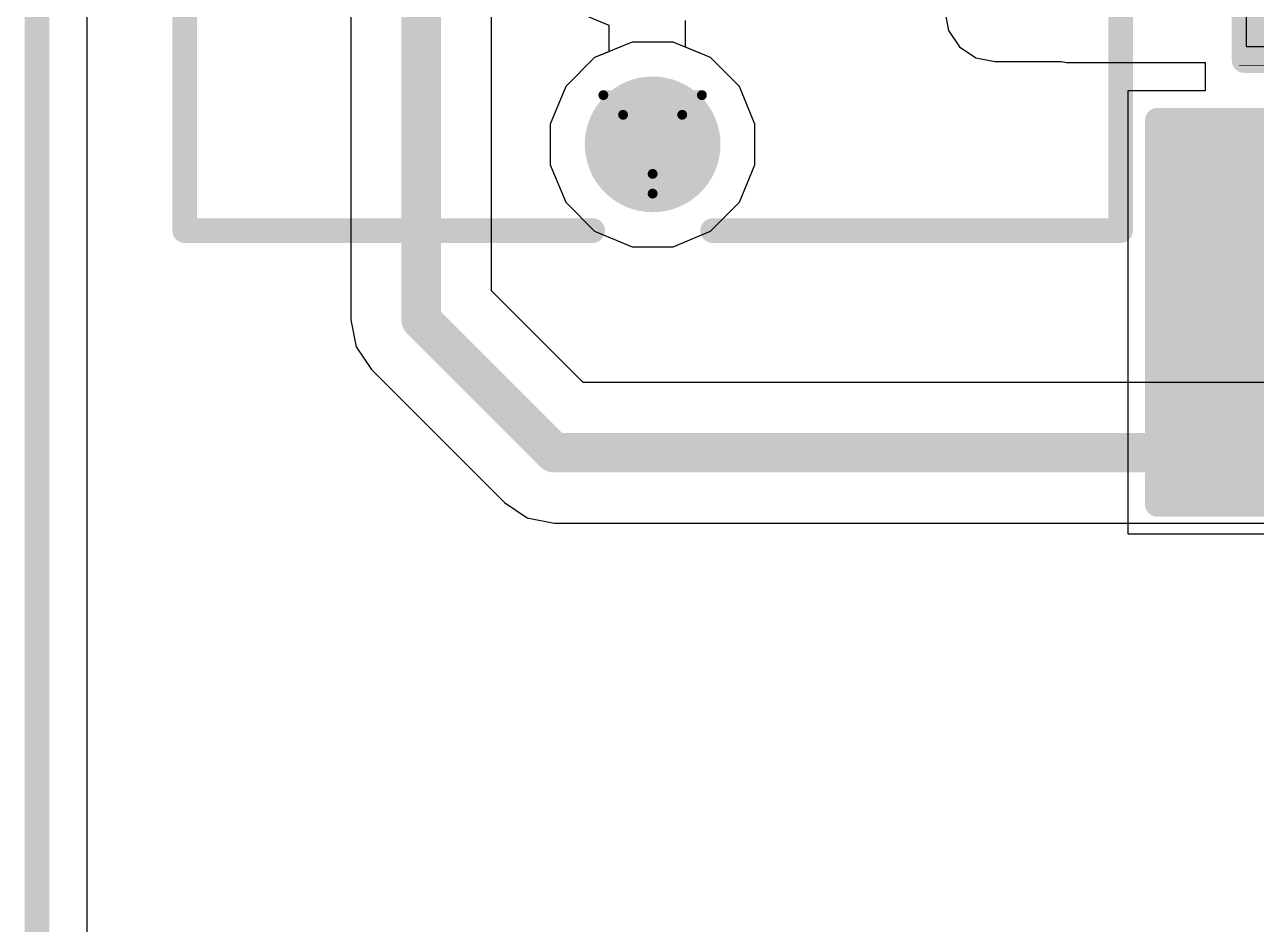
# Model space of a CAD drawing. Header units: inches. Extents: x 0 to 5271, y 0 to 5417.
# Drawn here: x -0.06 to 6.29, y 43.01 to 47.65 of the extents above; entities that cross this region are included whole.
import ezdxf

# ---------------------------------------------------------------- set-up
doc = ezdxf.new("R2010")
doc.units = ezdxf.units.IN
for name, color, linetype in [('Board_Outline', 216, 'Continuous'), ('Bottom Layer', 5, 'Continuous'), ('Bottom Overlay', 54, 'Continuous'), ('Bottom Paste', 16, 'Continuous'), ('Bottom Solder', 6, 'Continuous'), ('Drill Drawing', 1, 'Continuous'), ('L2_GND1', 16, 'Continuous'), ('L3_SIG1', 76, 'Continuous'), ('L4_PWR', 90, 'Continuous'), ('L5_GND2', 156, 'Continuous'), ('L6_SIG2', 130, 'Continuous'), ('L7_GND3', 216, 'Continuous'), ('Mechanical 15', 56, 'Continuous'), ('Pad Holes', 156, 'Continuous'), ('Top Layer', 1, 'Continuous'), ('Top Overlay', 2, 'Continuous'), ('Top Solder', 216, 'Continuous')]:
    doc.layers.add(name, color=color, linetype=linetype)

# ---------------------------------------------------------------- blocks, each defined once
blk = doc.blocks.new('R___0402_B_149')
at = {"layer": 'Bottom Layer'}
for points in [[(-0.2413, 0.3175), (-0.2413, -0.3175), (-0.6985, -0.3175), (-0.6985, 0.3175)], [(0.6985, 0.3175), (0.6985, -0.3175), (0.2413, -0.3175), (0.2413, 0.3175)]]:
    blk.add_hatch(color=5, dxfattribs=at).paths.add_polyline_path(points)
at = {"layer": 'Bottom Paste'}
for points in [[(-0.2413, 0.3175), (-0.2413, -0.3175), (-0.6985, -0.3175), (-0.6985, 0.3175)], [(0.6985, 0.3175), (0.6985, -0.3175), (0.2413, -0.3175), (0.2413, 0.3175)]]:
    blk.add_hatch(color=16, dxfattribs=at).paths.add_polyline_path(points)
at = {"layer": 'Bottom Solder'}
for points in [[(-0.1863, 0.3725), (-0.1863, -0.3725), (-0.7535, -0.3725), (-0.7535, 0.3725)], [(0.7535, 0.3725), (0.7535, -0.3725), (0.1863, -0.3725), (0.1863, 0.3725)]]:
    blk.add_hatch(color=6, dxfattribs=at).paths.add_polyline_path(points)
at = {"layer": 'Bottom Overlay'}
for points in [[(-0.7874, 0.4064, 0.127, 0.127, 0), (-0.7874, -0.4064, 0.127, 0.127, 0)], [(0.7874, 0.4064, 0.127, 0.127, 0), (-0.7874, 0.4064, 0.127, 0.127, 0)], [(0.7874, 0.4064, 0.127, 0.127, 0), (0.7874, -0.4064, 0.127, 0.127, 0)], [(0.8128, 0.4318, 0.00323, 0.00323, 0), (-0.8128, 0.4318, 0.00323, 0.00323, 0)], [(0.7874, -0.4064, 0.127, 0.127, 0), (-0.7874, -0.4064, 0.127, 0.127, 0)]]:
    blk.add_lwpolyline(points, format="xyseb", dxfattribs=at)
for points in [[(-0.8191, 0.4064, 0.0635, 0.0635, 1), (-0.7556, 0.4064, 0.0635, 0.0635, 1)], [(-0.8191, 0.4064, 0.0635, 0.0635, 1), (-0.7556, 0.4064, 0.0635, 0.0635, 1)], [(0.7557, 0.4064, 0.0635, 0.0635, 1), (0.8192, 0.4064, 0.0635, 0.0635, 1)], [(0.7557, 0.4064, 0.0635, 0.0635, 1), (0.8192, 0.4064, 0.0635, 0.0635, 1)], [(-0.8136, 0.4318, 0.00161, 0.00161, 1), (-0.812, 0.4318, 0.00161, 0.00161, 1)], [(0.812, 0.4318, 0.00161, 0.00161, 1), (0.8136, 0.4318, 0.00161, 0.00161, 1)], [(-0.8191, -0.4064, 0.0635, 0.0635, 1), (-0.7556, -0.4064, 0.0635, 0.0635, 1)], [(-0.8191, -0.4064, 0.0635, 0.0635, 1), (-0.7556, -0.4064, 0.0635, 0.0635, 1)], [(0.7557, -0.4064, 0.0635, 0.0635, 1), (0.8192, -0.4064, 0.0635, 0.0635, 1)], [(0.7557, -0.4064, 0.0635, 0.0635, 1), (0.8192, -0.4064, 0.0635, 0.0635, 1)]]:
    blk.add_lwpolyline(points, format="xyseb", close=True, dxfattribs=at)
blk = doc.blocks.new('TYPE_C_31_D_07_150')
at = {"layer": 'Bottom Solder'}
h = blk.add_hatch(color=6, dxfattribs=at)
edge = h.paths.add_edge_path()
edge.add_arc((0.0001, 4), 0.1016, 0, 360)
at = {"layer": 'Pad Holes'}
h = blk.add_hatch(color=7, dxfattribs=at)
edge = h.paths.add_edge_path()
edge.add_arc((0.0001, 4), 0.35, 0, 360)
at = {"layer": 'Top Solder'}
h = blk.add_hatch(color=216, dxfattribs=at)
edge = h.paths.add_edge_path()
edge.add_arc((0.0001, 4), 0.1016, 0, 360)
at = {"layer": 'Mechanical 15'}
for points in [[(0.1502, 4, 0.3, 0.3, 1), (-0.15, 4, 0.3, 0.3, 1)], [(-0.225, 4, 0.15, 0.15, 1), (-0.075, 4, 0.15, 0.15, 1)], [(0.0752, 4, 0.15, 0.15, 1), (0.2252, 4, 0.15, 0.15, 1)]]:
    blk.add_lwpolyline(points, format="xyseb", close=True, dxfattribs=at)
at = {"layer": 'Top Overlay'}
for points in [[(-2.413, 4.4449, 0.127, 0.127, 0), (-2.413, 3.3463, 0.127, 0.127, 0)], [(-0.3093, 4.4449, 0.127, 0.127, 0), (-2.413, 4.4449, 0.127, 0.127, 0)], [(2.413, 4.4449, 0.127, 0.127, 0), (0.3093, 4.4449, 0.127, 0.127, 0)], [(2.413, 4.4449, 0.127, 0.127, 0), (2.413, 3.3463, 0.127, 0.127, 0)]]:
    blk.add_lwpolyline(points, format="xyseb", dxfattribs=at)
for points in [[(-2.4447, 4.4449, 0.0635, 0.0635, 1), (-2.3812, 4.4449, 0.0635, 0.0635, 1)], [(-2.4447, 4.4449, 0.0635, 0.0635, 1), (-2.3812, 4.4449, 0.0635, 0.0635, 1)], [(-0.3411, 4.4449, 0.0635, 0.0635, 1), (-0.2776, 4.4449, 0.0635, 0.0635, 1)], [(0.2776, 4.4449, 0.0635, 0.0635, 1), (0.3411, 4.4449, 0.0635, 0.0635, 1)], [(2.3813, 4.4449, 0.0635, 0.0635, 1), (2.4448, 4.4449, 0.0635, 0.0635, 1)], [(2.3813, 4.4449, 0.0635, 0.0635, 1), (2.4448, 4.4449, 0.0635, 0.0635, 1)], [(-2.4447, 3.3463, 0.0635, 0.0635, 1), (-2.3812, 3.3463, 0.0635, 0.0635, 1)], [(2.3813, 3.3463, 0.0635, 0.0635, 1), (2.4448, 3.3463, 0.0635, 0.0635, 1)]]:
    blk.add_lwpolyline(points, format="xyseb", close=True, dxfattribs=at)
blk = doc.blocks.new('C___1206_B_152')
at = {"layer": 'Bottom Layer'}
for points in [[(-2.032, 0.889), (-0.508, 0.889), (-0.508, -0.889), (-2.032, -0.889)], [(0.508, 0.889), (2.032, 0.889), (2.032, -0.889), (0.508, -0.889)]]:
    blk.add_hatch(color=5, dxfattribs=at).paths.add_polyline_path(points)
at = {"layer": 'Bottom Paste'}
for points in [[(-2.032, 0.889), (-0.508, 0.889), (-0.508, -0.889), (-2.032, -0.889)], [(0.508, 0.889), (2.032, 0.889), (2.032, -0.889), (0.508, -0.889)]]:
    blk.add_hatch(color=16, dxfattribs=at).paths.add_polyline_path(points)
at = {"layer": 'Bottom Solder'}
for points in [[(-2.1336, 0.9906), (-0.4064, 0.9906), (-0.4064, -0.9906), (-2.1336, -0.9906)], [(0.4064, 0.9906), (2.1336, 0.9906), (2.1336, -0.9906), (0.4064, -0.9906)]]:
    blk.add_hatch(color=6, dxfattribs=at).paths.add_polyline_path(points)
at = {"layer": 'Bottom Overlay'}
for points in [[(-0.6096, 0.9906, 0.127, 0.127, 0), (-2.1336, 0.9906, 0.127, 0.127, 0)], [(-2.1336, 0.9906, 0.127, 0.127, 0), (-2.1336, -0.9906, 0.127, 0.127, 0)], [(2.1336, 0.9906, 0.127, 0.127, 0), (0.6096, 0.9906, 0.127, 0.127, 0)], [(2.1336, 0.9906, 0.127, 0.127, 0), (2.1336, -0.9906, 0.127, 0.127, 0)], [(-0.6096, -0.9906, 0.127, 0.127, 0), (-2.1336, -0.9906, 0.127, 0.127, 0)], [(2.1336, -0.9906, 0.127, 0.127, 0), (0.6096, -0.9906, 0.127, 0.127, 0)]]:
    blk.add_lwpolyline(points, format="xyseb", dxfattribs=at)
for points in [[(-2.1654, 0.9906, 0.0635, 0.0635, 1), (-2.1019, 0.9906, 0.0635, 0.0635, 1)], [(-2.1654, 0.9906, 0.0635, 0.0635, 1), (-2.1019, 0.9906, 0.0635, 0.0635, 1)], [(-0.6414, 0.9906, 0.0635, 0.0635, 1), (-0.5779, 0.9906, 0.0635, 0.0635, 1)], [(0.5778, 0.9906, 0.0635, 0.0635, 1), (0.6413, 0.9906, 0.0635, 0.0635, 1)], [(2.1018, 0.9906, 0.0635, 0.0635, 1), (2.1653, 0.9906, 0.0635, 0.0635, 1)], [(2.1018, 0.9906, 0.0635, 0.0635, 1), (2.1653, 0.9906, 0.0635, 0.0635, 1)], [(-2.1654, -0.9906, 0.0635, 0.0635, 1), (-2.1019, -0.9906, 0.0635, 0.0635, 1)], [(-2.1654, -0.9906, 0.0635, 0.0635, 1), (-2.1019, -0.9906, 0.0635, 0.0635, 1)], [(-0.6414, -0.9906, 0.0635, 0.0635, 1), (-0.5779, -0.9906, 0.0635, 0.0635, 1)], [(0.5778, -0.9906, 0.0635, 0.0635, 1), (0.6413, -0.9906, 0.0635, 0.0635, 1)], [(2.1018, -0.9906, 0.0635, 0.0635, 1), (2.1653, -0.9906, 0.0635, 0.0635, 1)], [(2.1018, -0.9906, 0.0635, 0.0635, 1), (2.1653, -0.9906, 0.0635, 0.0635, 1)]]:
    blk.add_lwpolyline(points, format="xyseb", close=True, dxfattribs=at)

msp = doc.modelspace()

# ---------------------------------------------------------------- linework, layer by layer
at = {"layer": 'Board_Outline'}
msp.add_lwpolyline([(0, 0, 0.127, 0.127, 0), (0, 110, 0.127, 0.127, 0)], format="xyseb", dxfattribs=at)
at = {"layer": 'Bottom Layer'}
for p, q in [((0.259, 39.836), (0.259, 47.7506)), ((4.6809, 47.7176), (4.7006, 47.6185)), ((4.7006, 47.6185), (4.7568, 47.5345)), ((3.0699, 47.5592), (2.8759, 47.4788)), ((3.2799, 47.5592), (3.0699, 47.5592)), ((3.4739, 47.4788), (3.2799, 47.5592)), ((4.7568, 47.5345), (4.8408, 47.4784)), ((2.8759, 47.4788), (2.7274, 47.3303)), ((3.6223, 47.3303), (3.4739, 47.4788)), ((4.8408, 47.4784), (4.9399, 47.4586)), ((4.9399, 47.4586), (5.2836, 47.4586)), ((5.2836, 47.4586), (5.3086, 47.4537)), ((5.3086, 47.4537), (6.0245, 47.4537)), ((6.0245, 47.4537), (6.0245, 47.3079)), ((2.7274, 47.3303), (2.6471, 47.1363)), ((3.7027, 47.1363), (3.6223, 47.3303)), ((6.0245, 47.3079), (5.625, 47.3079)), ((5.625, 47.3079), (5.625, 45.0219)), ((2.6471, 47.1363), (2.6471, 46.9264)), ((3.7027, 46.9264), (3.7027, 47.1363)), ((2.6471, 46.9264), (2.7274, 46.7324)), ((3.6223, 46.7324), (3.7027, 46.9264)), ((2.7274, 46.7324), (2.8759, 46.5839)), ((3.4739, 46.5839), (3.6223, 46.7324)), ((2.8759, 46.5839), (3.0699, 46.5035)), ((3.2799, 46.5035), (3.4739, 46.5839)), ((3.0699, 46.5035), (3.2799, 46.5035)), ((5.625, 45.0219), (7.657, 45.0219))]:
    msp.add_line(p, q, dxfattribs=at)
at = {"layer": 'Drill Drawing'}
for points in [[(2.9209, 47.2854, 0.0508, 0.0508, 0), (3.4289, 47.2854, 0.0508, 0.0508, 0)], [(2.9209, 47.2854, 0.0508, 0.0508, 0), (3.1749, 46.7774, 0.0508, 0.0508, 0)], [(3.1749, 46.7774, 0.0508, 0.0508, 0), (3.4289, 47.2854, 0.0508, 0.0508, 0)], [(3.0225, 47.1838, 0.0508, 0.0508, 0), (3.3273, 47.1838, 0.0508, 0.0508, 0)], [(3.0225, 47.1838, 0.0508, 0.0508, 0), (3.1749, 46.879, 0.0508, 0.0508, 0)], [(3.1749, 46.879, 0.0508, 0.0508, 0), (3.3273, 47.1838, 0.0508, 0.0508, 0)]]:
    msp.add_lwpolyline(points, format="xyseb", dxfattribs=at)
for points in [[(2.9082, 47.2854, 0.0254, 0.0254, 1), (2.9336, 47.2854, 0.0254, 0.0254, 1)], [(2.9082, 47.2854, 0.0254, 0.0254, 1), (2.9336, 47.2854, 0.0254, 0.0254, 1)], [(3.4162, 47.2854, 0.0254, 0.0254, 1), (3.4416, 47.2854, 0.0254, 0.0254, 1)], [(3.4162, 47.2854, 0.0254, 0.0254, 1), (3.4416, 47.2854, 0.0254, 0.0254, 1)], [(3.0098, 47.1838, 0.0254, 0.0254, 1), (3.0352, 47.1838, 0.0254, 0.0254, 1)], [(3.0098, 47.1838, 0.0254, 0.0254, 1), (3.0352, 47.1838, 0.0254, 0.0254, 1)], [(3.3146, 47.1838, 0.0254, 0.0254, 1), (3.34, 47.1838, 0.0254, 0.0254, 1)], [(3.3146, 47.1838, 0.0254, 0.0254, 1), (3.34, 47.1838, 0.0254, 0.0254, 1)], [(3.1622, 46.879, 0.0254, 0.0254, 1), (3.1876, 46.879, 0.0254, 0.0254, 1)], [(3.1622, 46.879, 0.0254, 0.0254, 1), (3.1876, 46.879, 0.0254, 0.0254, 1)], [(3.1622, 46.7774, 0.0254, 0.0254, 1), (3.1876, 46.7774, 0.0254, 0.0254, 1)], [(3.1622, 46.7774, 0.0254, 0.0254, 1), (3.1876, 46.7774, 0.0254, 0.0254, 1)]]:
    msp.add_lwpolyline(points, format="xyseb", close=True, dxfattribs=at)
at = {"layer": 'L2_GND1'}
for p, q in [((0.259, 39.836), (0.259, 92.32)), ((2.805, 47.7065), (2.9494, 47.6467)), ((2.9494, 47.6467), (2.9494, 47.5093)), ((3.3443, 47.5325), (3.3443, 47.6699)), ((3.4739, 47.4788), (3.3443, 47.5325)), ((2.8759, 47.4788), (2.7274, 47.3303)), ((2.9494, 47.5093), (2.8759, 47.4788)), ((3.6223, 47.3303), (3.4739, 47.4788)), ((2.7274, 47.3303), (2.6471, 47.1363)), ((3.7027, 47.1363), (3.6223, 47.3303)), ((2.6471, 47.1363), (2.6471, 46.9264)), ((3.7027, 46.9264), (3.7027, 47.1363)), ((2.6471, 46.9264), (2.7274, 46.7324)), ((3.6223, 46.7324), (3.7027, 46.9264)), ((2.7274, 46.7324), (2.8759, 46.5839)), ((3.4739, 46.5839), (3.6223, 46.7324)), ((2.8759, 46.5839), (3.0699, 46.5035)), ((3.2799, 46.5035), (3.4739, 46.5839)), ((3.0699, 46.5035), (3.2799, 46.5035))]:
    msp.add_line(p, q, dxfattribs=at)
at = {"layer": 'L3_SIG1'}
for p, q in [((0.259, 39.836), (0.259, 47.7506)), ((3.0699, 47.5592), (2.8759, 47.4788)), ((3.2799, 47.5592), (3.0699, 47.5592)), ((3.4739, 47.4788), (3.2799, 47.5592)), ((2.8759, 47.4788), (2.7274, 47.3303)), ((3.6223, 47.3303), (3.4739, 47.4788)), ((2.7274, 47.3303), (2.6471, 47.1363)), ((3.7027, 47.1363), (3.6223, 47.3303)), ((2.6471, 47.1363), (2.6471, 46.9264)), ((3.7027, 46.9264), (3.7027, 47.1363)), ((2.6471, 46.9264), (2.7274, 46.7324)), ((3.6223, 46.7324), (3.7027, 46.9264)), ((2.7274, 46.7324), (2.8759, 46.5839)), ((3.4739, 46.5839), (3.6223, 46.7324)), ((2.8759, 46.5839), (3.0699, 46.5035)), ((3.2799, 46.5035), (3.4739, 46.5839)), ((3.0699, 46.5035), (3.2799, 46.5035))]:
    msp.add_line(p, q, dxfattribs=at)
at = {"layer": 'L4_PWR'}
for p, q in [((0.259, 39.836), (0.259, 47.7506)), ((2.805, 47.7065), (2.9494, 47.6467)), ((2.9494, 47.6467), (2.9494, 47.5093)), ((3.3443, 47.5325), (3.3443, 47.6699)), ((3.4739, 47.4788), (3.3443, 47.5325)), ((2.8759, 47.4788), (2.7274, 47.3303)), ((2.9494, 47.5093), (2.8759, 47.4788)), ((3.6223, 47.3303), (3.4739, 47.4788)), ((2.7274, 47.3303), (2.6471, 47.1363)), ((3.7027, 47.1363), (3.6223, 47.3303)), ((2.6471, 47.1363), (2.6471, 46.9264)), ((3.7027, 46.9264), (3.7027, 47.1363)), ((2.6471, 46.9264), (2.7274, 46.7324)), ((3.6223, 46.7324), (3.7027, 46.9264)), ((2.7274, 46.7324), (2.8759, 46.5839)), ((3.4739, 46.5839), (3.6223, 46.7324)), ((2.8759, 46.5839), (3.0699, 46.5035)), ((3.2799, 46.5035), (3.4739, 46.5839)), ((3.0699, 46.5035), (3.2799, 46.5035))]:
    msp.add_line(p, q, dxfattribs=at)
at = {"layer": 'L5_GND2'}
for p, q in [((0.259, 39.836), (0.259, 47.7506)), ((3.0699, 47.5592), (2.8759, 47.4788)), ((3.2799, 47.5592), (3.0699, 47.5592)), ((3.4739, 47.4788), (3.2799, 47.5592)), ((2.8759, 47.4788), (2.7274, 47.3303)), ((3.6223, 47.3303), (3.4739, 47.4788)), ((2.7274, 47.3303), (2.6471, 47.1363)), ((3.7027, 47.1363), (3.6223, 47.3303)), ((2.6471, 47.1363), (2.6471, 46.9264)), ((3.7027, 46.9264), (3.7027, 47.1363)), ((2.6471, 46.9264), (2.7274, 46.7324)), ((3.6223, 46.7324), (3.7027, 46.9264)), ((2.7274, 46.7324), (2.8759, 46.5839)), ((3.4739, 46.5839), (3.6223, 46.7324)), ((2.8759, 46.5839), (3.0699, 46.5035)), ((3.2799, 46.5035), (3.4739, 46.5839)), ((3.0699, 46.5035), (3.2799, 46.5035))]:
    msp.add_line(p, q, dxfattribs=at)
at = {"layer": 'L6_SIG2'}
for p, q in [((2.3438, 46.2766), (2.3438, 49.1365)), ((1.6186, 47.9802), (1.6186, 46.1264)), ((0.259, 39.836), (0.259, 47.7506)), ((3.0699, 47.5592), (2.8759, 47.4788)), ((3.2799, 47.5592), (3.0699, 47.5592)), ((3.4739, 47.4788), (3.2799, 47.5592)), ((2.8759, 47.4788), (2.7274, 47.3303)), ((3.6223, 47.3303), (3.4739, 47.4788)), ((2.7274, 47.3303), (2.6471, 47.1363)), ((3.7027, 47.1363), (3.6223, 47.3303)), ((2.6471, 47.1363), (2.6471, 46.9264)), ((3.7027, 46.9264), (3.7027, 47.1363)), ((2.6471, 46.9264), (2.7274, 46.7324)), ((3.6223, 46.7324), (3.7027, 46.9264)), ((2.7274, 46.7324), (2.8759, 46.5839)), ((3.4739, 46.5839), (3.6223, 46.7324)), ((2.8759, 46.5839), (3.0699, 46.5035)), ((3.2799, 46.5035), (3.4739, 46.5839)), ((3.0699, 46.5035), (3.2799, 46.5035)), ((2.8172, 45.8032), (2.3438, 46.2766)), ((1.6186, 46.1264), (1.6186, 46.1264)), ((1.6186, 46.1264), (1.6462, 45.9877)), ((1.6462, 45.9877), (1.7248, 45.87)), ((1.7248, 45.87), (2.4106, 45.1842)), ((6.403, 45.8032), (2.8172, 45.8032)), ((2.4106, 45.1842), (2.4106, 45.1842)), ((2.4106, 45.1842), (2.5283, 45.1056)), ((2.5283, 45.1056), (2.667, 45.078)), ((2.667, 45.078), (2.667, 45.078)), ((2.667, 45.078), (6.5532, 45.078))]:
    msp.add_line(p, q, dxfattribs=at)
for points in [[(1.9812, 46.1264, 0.2032, 0.2032, 0), (1.9812, 49.1365, 0.2032, 0.2032, 0)], [(1.9812, 46.1264, 0.2032, 0.2032, 0), (2.667, 45.4406, 0.2032, 0.2032, 0)], [(2.667, 45.4406, 0.2032, 0.2032, 0), (6.5532, 45.4406, 0.2032, 0.2032, 0)]]:
    msp.add_lwpolyline(points, format="xyseb", dxfattribs=at)
for points in [[(1.9304, 46.1264, 0.1016, 0.1016, 1), (2.032, 46.1264, 0.1016, 0.1016, 1)], [(1.9304, 46.1264, 0.1016, 0.1016, 1), (2.032, 46.1264, 0.1016, 0.1016, 1)], [(2.6162, 45.4406, 0.1016, 0.1016, 1), (2.7178, 45.4406, 0.1016, 0.1016, 1)], [(2.6162, 45.4406, 0.1016, 0.1016, 1), (2.7178, 45.4406, 0.1016, 0.1016, 1)]]:
    msp.add_lwpolyline(points, format="xyseb", close=True, dxfattribs=at)
at = {"layer": 'L7_GND3'}
for p, q in [((0.259, 39.836), (0.259, 47.7506)), ((3.0699, 47.5592), (2.8759, 47.4788)), ((3.2799, 47.5592), (3.0699, 47.5592)), ((3.4739, 47.4788), (3.2799, 47.5592)), ((2.8759, 47.4788), (2.7274, 47.3303)), ((3.6223, 47.3303), (3.4739, 47.4788)), ((2.7274, 47.3303), (2.6471, 47.1363)), ((3.7027, 47.1363), (3.6223, 47.3303)), ((2.6471, 47.1363), (2.6471, 46.9264)), ((3.7027, 46.9264), (3.7027, 47.1363)), ((2.6471, 46.9264), (2.7274, 46.7324)), ((3.6223, 46.7324), (3.7027, 46.9264)), ((2.7274, 46.7324), (2.8759, 46.5839)), ((3.4739, 46.5839), (3.6223, 46.7324)), ((2.8759, 46.5839), (3.0699, 46.5035)), ((3.2799, 46.5035), (3.4739, 46.5839)), ((3.0699, 46.5035), (3.2799, 46.5035))]:
    msp.add_line(p, q, dxfattribs=at)
at = {"layer": 'Top Layer'}
for p, q in [((6.2357, 47.9165), (6.2357, 47.5361)), ((0.259, 39.836), (0.259, 47.7506)), ((3.0699, 47.5592), (2.8759, 47.4788)), ((3.2799, 47.5592), (3.0699, 47.5592)), ((3.4739, 47.4788), (3.2799, 47.5592)), ((6.2357, 47.5361), (6.3557, 47.5361)), ((2.8759, 47.4788), (2.7274, 47.3303)), ((3.6223, 47.3303), (3.4739, 47.4788)), ((2.7274, 47.3303), (2.6471, 47.1363)), ((3.7027, 47.1363), (3.6223, 47.3303)), ((2.6471, 47.1363), (2.6471, 46.9264)), ((3.7027, 46.9264), (3.7027, 47.1363)), ((2.6471, 46.9264), (2.7274, 46.7324)), ((3.6223, 46.7324), (3.7027, 46.9264)), ((2.7274, 46.7324), (2.8759, 46.5839)), ((3.4739, 46.5839), (3.6223, 46.7324)), ((2.8759, 46.5839), (3.0699, 46.5035)), ((3.2799, 46.5035), (3.4739, 46.5839)), ((3.0699, 46.5035), (3.2799, 46.5035))]:
    msp.add_line(p, q, dxfattribs=at)

# ---------------------------------------------------------------- block references
at = {"rotation": 180}
for name, p in [('TYPE_C_31_D_07_150', (3.175, 51.0313)), ('R___0402_B_149', (7.0124, 47.87)), ('C___1206_B_152', (7.911, 46.1649))]:
    msp.add_blockref(name, p, dxfattribs=at)

doc.saveas('drawing.dxf')
